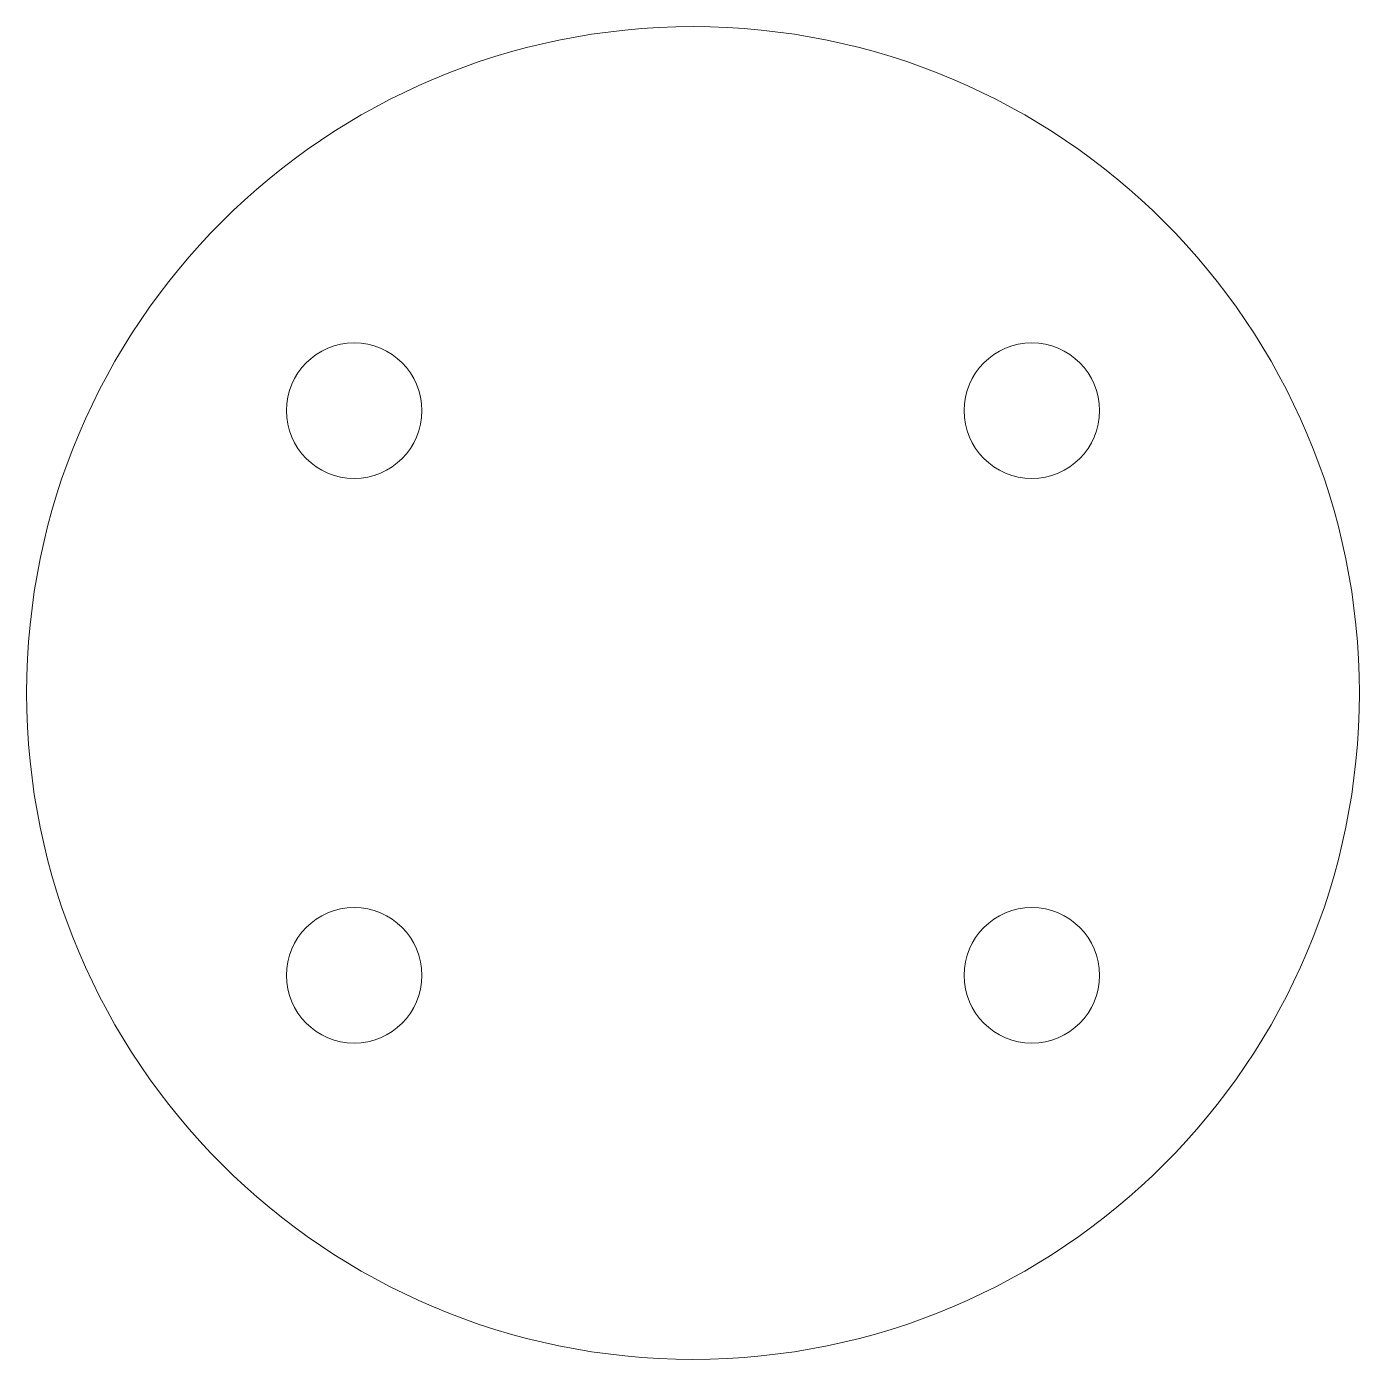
# Model space of a CAD drawing. Header units: millimetres. Extents: x -29.5 to 29.5, y -29.5 to 29.5.
import ezdxf

# ---------------------------------------------------------------- set-up
doc = ezdxf.new("R2010")
doc.units = ezdxf.units.MM

msp = doc.modelspace()

# ---------------------------------------------------------------- linework, layer by layer
at = {"color": 7, "linetype": 'Continuous', "lineweight": 15}
for centre, radius in [((0, 0), 29.5), ((-15, 12.5), 3), ((15, 12.5), 3), ((-15, -12.5), 3), ((15, -12.5), 3)]:
    msp.add_circle(centre, radius, dxfattribs=at)

doc.saveas('drawing.dxf')
